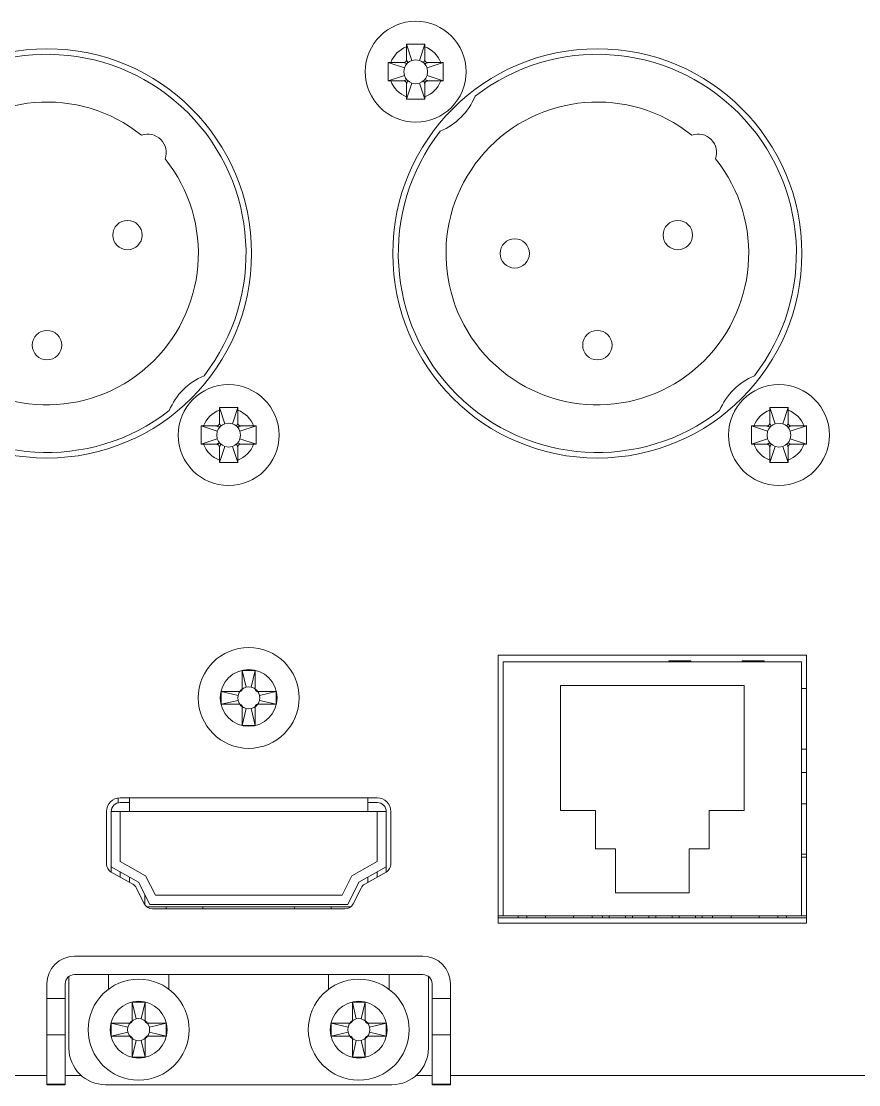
# Model space of a CAD drawing. Header units: millimetres. Extents: x 46 to 564, y 11 to 440.
# Drawn here: x 207.2 to 230.02, y 323.11 to 352.09 of the extents above; entities that cross this region are included whole.
import ezdxf

# ---------------------------------------------------------------- set-up
doc = ezdxf.new("R2010")
doc.units = ezdxf.units.MM

msp = doc.modelspace()

# ---------------------------------------------------------------- linework, layer by layer
at = {"color": 7, "linetype": 'Continuous', "lineweight": 15}
for p, q in [((217.6987, 351.3946), (217.6994, 351.4618)), ((217.6987, 351.0389), (217.6987, 351.3946)), ((217.8459, 351.0224), (217.6994, 351.4618)), ((218.0514, 351.0224), (218.1979, 351.4618)), ((218.1979, 351.4618), (218.1987, 351.3946)), ((218.1987, 351.0389), (218.1987, 351.3946)), ((217.2009, 350.9633), (217.2681, 350.964)), ((217.6403, 350.8168), (217.2009, 350.9633)), ((217.6238, 350.964), (217.2681, 350.964)), ((218.257, 350.8168), (218.6964, 350.9633)), ((218.2735, 350.964), (218.6292, 350.964)), ((218.6292, 350.964), (218.6964, 350.9633)), ((217.6403, 350.6113), (217.2009, 350.4648)), ((218.257, 350.6113), (218.6964, 350.4648)), ((217.2681, 350.464), (217.2009, 350.4648)), ((217.6238, 350.464), (217.2681, 350.464)), ((217.6987, 350.3892), (217.6987, 350.0335)), ((217.8459, 350.4057), (217.6994, 349.9663)), ((218.0514, 350.4057), (218.1979, 349.9663)), ((218.1987, 350.3892), (218.1987, 350.0335)), ((218.2735, 350.464), (218.6292, 350.464)), ((218.6964, 350.4648), (218.6292, 350.464)), ((217.6994, 349.9663), (217.6987, 350.0335)), ((218.1987, 350.0335), (218.1979, 349.9663)), ((212.5987, 341.4946), (212.5994, 341.5618)), ((212.5987, 341.1389), (212.5987, 341.4946)), ((212.7459, 341.1224), (212.5994, 341.5618)), ((212.9514, 341.1224), (213.0979, 341.5618)), ((213.0979, 341.5618), (213.0987, 341.4946)), ((213.0987, 341.1389), (213.0987, 341.4946)), ((227.5987, 341.4946), (227.5994, 341.5618)), ((227.5987, 341.1389), (227.5987, 341.4946)), ((227.7459, 341.1224), (227.5994, 341.5618)), ((227.9514, 341.1224), (228.0979, 341.5618)), ((228.0979, 341.5618), (228.0987, 341.4946)), ((228.0987, 341.1389), (228.0987, 341.4946)), ((212.1009, 341.0633), (212.1681, 341.064)), ((212.5403, 340.9168), (212.1009, 341.0633)), ((212.5238, 341.064), (212.1681, 341.064)), ((213.157, 340.9168), (213.5964, 341.0633)), ((213.1735, 341.064), (213.5292, 341.064)), ((213.5292, 341.064), (213.5964, 341.0633)), ((227.1009, 341.0633), (227.1681, 341.064)), ((227.5403, 340.9168), (227.1009, 341.0633)), ((227.5238, 341.064), (227.1681, 341.064)), ((228.157, 340.9168), (228.5964, 341.0633)), ((228.1735, 341.064), (228.5292, 341.064)), ((228.5292, 341.064), (228.5964, 341.0633)), ((212.5403, 340.7113), (212.1009, 340.5648)), ((212.1681, 340.564), (212.1009, 340.5648)), ((212.5238, 340.564), (212.1681, 340.564)), ((212.5987, 340.4892), (212.5987, 340.1335)), ((212.7459, 340.5057), (212.5994, 340.0663)), ((212.9514, 340.5057), (213.0979, 340.0663)), ((213.0987, 340.4892), (213.0987, 340.1335)), ((213.157, 340.7113), (213.5964, 340.5648)), ((213.1735, 340.564), (213.5292, 340.564)), ((213.5964, 340.5648), (213.5292, 340.564)), ((227.5403, 340.7113), (227.1009, 340.5648)), ((227.1681, 340.564), (227.1009, 340.5648)), ((227.5238, 340.564), (227.1681, 340.564)), ((227.5987, 340.4892), (227.5987, 340.1335)), ((227.7459, 340.5057), (227.5994, 340.0663)), ((227.9514, 340.5057), (228.0979, 340.0663)), ((228.0987, 340.4892), (228.0987, 340.1335)), ((228.157, 340.7113), (228.5964, 340.5648)), ((228.1735, 340.564), (228.5292, 340.564)), ((228.5964, 340.5648), (228.5292, 340.564)), ((212.5994, 340.0663), (212.5987, 340.1335)), ((213.0987, 340.1335), (213.0979, 340.0663)), ((227.5994, 340.0663), (227.5987, 340.1335)), ((228.0987, 340.1335), (228.0979, 340.0663)), ((220.1973, 334.814), (220.1973, 327.514)), ((228.5973, 334.814), (220.1973, 334.814)), ((224.8473, 334.664), (224.8473, 334.634)), ((224.8473, 334.664), (225.4473, 334.664)), ((225.4473, 334.634), (225.4473, 334.664)), ((226.8473, 334.664), (226.8473, 334.634)), ((226.8473, 334.664), (227.4473, 334.664)), ((227.4473, 334.634), (227.4473, 334.664)), ((228.5973, 327.514), (228.5973, 334.814)), ((213.3291, 333.9462), (213.2223, 334.404)), ((213.2223, 334.404), (213.2223, 333.904)), ((213.5723, 334.404), (213.2223, 334.404)), ((213.4654, 333.9462), (213.5723, 334.404)), ((213.5723, 333.904), (213.5723, 334.404)), ((220.3323, 334.634), (220.3323, 327.714)), ((220.3323, 334.634), (228.4623, 334.634)), ((228.4623, 334.634), (228.4623, 327.714)), ((213.1051, 333.7222), (212.6473, 333.829)), ((213.1474, 333.829), (212.6473, 333.829)), ((212.6473, 333.829), (212.6473, 333.479)), ((214.1473, 333.829), (213.6472, 333.829)), ((213.6894, 333.7222), (214.1473, 333.829)), ((214.1473, 333.479), (214.1473, 333.829)), ((221.8973, 333.989), (221.8973, 330.589)), ((226.8973, 333.989), (221.8973, 333.989)), ((226.8973, 330.589), (226.8973, 333.989)), ((228.5973, 333.914), (228.4623, 333.914)), ((213.1051, 333.5859), (212.6473, 333.479)), ((213.6894, 333.5859), (214.1473, 333.479)), ((212.6473, 333.479), (213.1474, 333.479)), ((213.2223, 333.4041), (213.2223, 332.904)), ((213.3291, 333.3619), (213.2223, 332.904)), ((213.4654, 333.3619), (213.5723, 332.904)), ((213.5723, 332.904), (213.5723, 333.4041)), ((213.6472, 333.479), (214.1473, 333.479)), ((213.2223, 332.904), (213.5723, 332.904)), ((209.8404, 330.7975), (209.8404, 330.9247)), ((216.8973, 330.929), (209.8973, 330.929)), ((210.1473, 330.929), (210.1473, 330.554)), ((216.6473, 330.929), (216.6473, 330.554)), ((209.8973, 330.804), (210.1473, 330.804)), ((216.6473, 330.804), (216.8973, 330.804)), ((228.5973, 330.764), (228.4623, 330.764)), ((209.5223, 330.554), (209.5223, 329.1269)), ((209.8973, 330.554), (209.6473, 330.554)), ((209.6473, 330.554), (209.6473, 329.054)), ((209.8973, 330.554), (209.8973, 329.1997)), ((210.1473, 330.554), (209.8973, 330.554)), ((216.6473, 330.554), (210.1473, 330.554)), ((216.8973, 330.554), (216.6473, 330.554)), ((216.8973, 329.1997), (216.8973, 330.554)), ((217.1473, 330.554), (216.8973, 330.554)), ((217.1473, 329.054), (217.1473, 330.554)), ((217.2723, 329.1269), (217.2723, 330.554)), ((221.8973, 330.589), (222.8473, 330.589)), ((222.8473, 330.589), (222.8473, 329.539)), ((225.9473, 330.589), (226.8973, 330.589)), ((225.9473, 329.539), (225.9473, 330.589)), ((222.8473, 329.539), (223.3973, 329.539)), ((223.3973, 329.539), (223.3973, 328.339)), ((225.3973, 329.539), (225.9473, 329.539)), ((225.3973, 328.339), (225.3973, 329.539)), ((209.8973, 329.1997), (210.5868, 328.809)), ((216.2077, 328.809), (216.8973, 329.1997)), ((228.5973, 329.3997), (228.4623, 329.3997)), ((228.5973, 329.314), (228.4623, 329.314)), ((209.6473, 329.054), (210.3973, 328.629)), ((209.6473, 329.054), (209.6473, 328.9104)), ((209.649, 328.9094), (210.2362, 328.5766)), ((209.8973, 328.9124), (209.8973, 328.7687)), ((216.3973, 328.629), (217.1473, 329.054)), ((216.5583, 328.5766), (217.1455, 328.9094)), ((216.8973, 328.9124), (216.8973, 328.7687)), ((217.1473, 329.054), (217.1473, 328.9104)), ((210.1473, 328.627), (210.1473, 328.7707)), ((210.3973, 328.629), (210.6973, 328.029)), ((210.5868, 328.809), (210.8518, 328.279)), ((215.9428, 328.279), (216.2077, 328.809)), ((216.0973, 328.029), (216.3973, 328.629)), ((216.6473, 328.627), (216.6473, 328.7707)), ((210.3366, 328.4709), (210.5509, 328.0422)), ((210.562, 328.0223), (210.562, 328.2995)), ((216.2436, 328.0422), (216.458, 328.4709)), ((223.3973, 328.339), (225.3973, 328.339)), ((210.6973, 328.029), (216.0973, 328.029)), ((210.8518, 328.279), (215.9428, 328.279)), ((211.1473, 327.964), (210.612, 327.964)), ((210.7745, 327.904), (216.02, 327.904)), ((211.1473, 327.964), (211.1473, 327.904)), ((211.1473, 327.964), (212.1473, 327.964)), ((214.6473, 327.964), (212.1473, 327.964)), ((212.1473, 327.964), (212.1473, 327.904)), ((214.6473, 327.964), (214.6473, 327.904)), ((214.6473, 327.964), (215.6473, 327.964)), ((216.1825, 327.964), (215.6473, 327.964)), ((215.6473, 327.964), (215.6473, 327.904)), ((220.3323, 327.714), (220.1973, 327.714)), ((220.3323, 327.714), (228.4623, 327.714)), ((220.7398, 327.714), (220.7398, 327.664)), ((220.9798, 327.714), (220.9798, 327.664)), ((221.4898, 327.664), (221.4898, 327.714)), ((222.2498, 327.714), (222.2498, 327.664)), ((222.7598, 327.664), (222.7598, 327.714)), ((223.0348, 327.664), (223.0348, 327.714)), ((223.2198, 327.714), (223.2198, 327.664)), ((223.6698, 327.664), (223.6698, 327.714)), ((223.8548, 327.714), (223.8548, 327.664)), ((224.3048, 327.664), (224.3048, 327.714)), ((224.4898, 327.714), (224.4898, 327.664)), ((224.9398, 327.664), (224.9398, 327.714)), ((225.1248, 327.714), (225.1248, 327.664)), ((225.5748, 327.664), (225.5748, 327.714)), ((225.7598, 327.714), (225.7598, 327.664)), ((226.0348, 327.714), (226.0348, 327.664)), ((226.5448, 327.664), (226.5448, 327.714)), ((227.3048, 327.714), (227.3048, 327.664)), ((227.8148, 327.664), (227.8148, 327.714)), ((228.0548, 327.664), (228.0548, 327.714)), ((228.5973, 327.714), (228.4623, 327.714)), ((220.1973, 327.664), (228.5973, 327.664)), ((220.1973, 327.514), (228.5973, 327.514)), ((208.6462, 326.614), (218.1462, 326.614)), ((208.4962, 324.114), (208.4962, 326.064)), ((208.6462, 326.114), (218.1462, 326.114)), ((209.5712, 326.114), (209.5712, 325.714)), ((211.2213, 325.714), (211.2213, 326.114)), ((215.5712, 326.114), (215.5712, 325.714)), ((217.2212, 325.714), (217.2212, 326.114)), ((218.2962, 324.114), (218.2962, 326.064)), ((207.8962, 325.4612), (207.8962, 325.864)), ((208.3962, 325.4612), (208.3962, 325.864)), ((218.3962, 325.864), (218.3962, 325.4612)), ((218.8962, 325.864), (218.8962, 325.4612)), ((207.8962, 325.4612), (208.3962, 325.4612)), ((207.8962, 324.4748), (207.8962, 325.4612)), ((208.3962, 325.4612), (208.3962, 324.4748)), ((218.3962, 325.4612), (218.8962, 325.4612)), ((218.3962, 324.4748), (218.3962, 325.4612)), ((218.8962, 325.4612), (218.8962, 324.4748)), ((210.3281, 324.9062), (210.2212, 325.364)), ((210.5713, 325.364), (210.2212, 325.364)), ((210.2212, 325.364), (210.2212, 324.864)), ((210.4644, 324.9062), (210.5713, 325.364)), ((210.5713, 324.864), (210.5713, 325.364)), ((216.3281, 324.9062), (216.2212, 325.364)), ((216.2212, 325.364), (216.2212, 324.864)), ((216.5712, 325.364), (216.2212, 325.364)), ((216.4644, 324.9062), (216.5712, 325.364)), ((216.5712, 324.864), (216.5712, 325.364)), ((210.1041, 324.6822), (209.6462, 324.789)), ((210.1463, 324.789), (209.6462, 324.789)), ((209.6462, 324.789), (209.6462, 324.439)), ((210.1041, 324.5459), (209.6462, 324.439)), ((211.1462, 324.789), (210.6462, 324.789)), ((210.6884, 324.6822), (211.1462, 324.789)), ((210.6884, 324.5459), (211.1462, 324.439)), ((211.1462, 324.439), (211.1462, 324.789)), ((216.1041, 324.6822), (215.6463, 324.789)), ((216.1463, 324.789), (215.6463, 324.789)), ((215.6463, 324.789), (215.6463, 324.439)), ((216.1041, 324.5459), (215.6463, 324.439)), ((217.1462, 324.789), (216.6462, 324.789)), ((216.6884, 324.6822), (217.1462, 324.789)), ((216.6884, 324.5459), (217.1462, 324.439)), ((217.1462, 324.439), (217.1462, 324.789)), ((208.3962, 324.4748), (207.8962, 324.4748)), ((207.8962, 323.1277), (207.8962, 324.4748)), ((208.3962, 324.4748), (208.3962, 323.1277)), ((209.6462, 324.439), (210.1463, 324.439)), ((210.2212, 324.3641), (210.2212, 323.864)), ((210.3281, 324.3219), (210.2212, 323.864)), ((210.4644, 324.3219), (210.5713, 323.864)), ((210.5713, 323.864), (210.5713, 324.3641)), ((210.6462, 324.439), (211.1462, 324.439)), ((215.6463, 324.439), (216.1463, 324.439)), ((216.2212, 324.3641), (216.2212, 323.864)), ((216.3281, 324.3219), (216.2212, 323.864)), ((216.4644, 324.3219), (216.5712, 323.864)), ((216.5712, 323.864), (216.5712, 324.3641)), ((216.6462, 324.439), (217.1462, 324.439)), ((218.8962, 324.4748), (218.3962, 324.4748)), ((218.3962, 323.1277), (218.3962, 324.4748)), ((218.8962, 323.1277), (218.8962, 324.4748)), ((210.2212, 323.864), (210.5713, 323.864)), ((216.2212, 323.864), (216.5712, 323.864)), ((207.8962, 323.1277), (208.3962, 323.1277)), ((207.8962, 323.114), (207.8962, 323.1277)), ((208.3962, 323.114), (207.8962, 323.114)), ((208.3962, 323.1277), (208.3962, 323.114)), ((217.2962, 323.114), (209.4962, 323.114)), ((218.3962, 323.1277), (218.8962, 323.1277)), ((218.3962, 323.114), (218.3962, 323.1277)), ((218.8962, 323.114), (218.3962, 323.114)), ((218.8962, 323.1277), (218.8962, 323.114))]:
    msp.add_line(p, q, dxfattribs=at)
at = {"color": 8, "linetype": 'Continuous', "lineweight": 15}
for p, q in [((228.4623, 332.2577), (228.5973, 332.2577)), ((228.5973, 331.6174), (228.4623, 331.6174)), ((206.8962, 323.364), (207.8962, 323.364)), ((208.3962, 323.364), (208.8348, 323.364)), ((217.9577, 323.364), (218.3962, 323.364)), ((218.8962, 323.364), (245.4662, 323.364))]:
    msp.add_line(p, q, dxfattribs=at)
at = {"color": 7, "linetype": 'Continuous', "lineweight": 15, "flags": 128}
for points in [[(217.7189, 350.9439), (217.6722, 350.8849), (217.6403, 350.8168)], [(217.8459, 351.0224), (217.7778, 350.9906), (217.7189, 350.9439)], [(218.0514, 351.0224), (217.9487, 351.0394), (217.8459, 351.0224)], [(218.1785, 350.9439), (218.1196, 350.9906), (218.0514, 351.0224)], [(218.257, 350.8168), (218.2252, 350.8849), (218.1785, 350.9439)], [(217.6403, 350.8168), (217.6233, 350.714), (217.6403, 350.6113)], [(217.6403, 350.6113), (217.6722, 350.5432), (217.7189, 350.4842)], [(218.1785, 350.4842), (218.2252, 350.5432), (218.257, 350.6113)], [(218.257, 350.6113), (218.274, 350.714), (218.257, 350.8168)], [(217.7189, 350.4842), (217.7778, 350.4375), (217.8459, 350.4057)], [(217.8459, 350.4057), (217.9487, 350.3887), (218.0514, 350.4057)], [(218.0514, 350.4057), (218.1196, 350.4375), (218.1785, 350.4842)], [(212.6189, 341.0439), (212.5722, 340.9849), (212.5403, 340.9168)], [(212.7459, 341.1224), (212.6778, 341.0906), (212.6189, 341.0439)], [(212.9514, 341.1224), (212.8487, 341.1394), (212.7459, 341.1224)], [(213.0785, 341.0439), (213.0196, 341.0906), (212.9514, 341.1224)], [(213.157, 340.9168), (213.1252, 340.9849), (213.0785, 341.0439)], [(227.6189, 341.0439), (227.5722, 340.9849), (227.5403, 340.9168)], [(227.7459, 341.1224), (227.6778, 341.0906), (227.6189, 341.0439)], [(227.9514, 341.1224), (227.8487, 341.1394), (227.7459, 341.1224)], [(228.0785, 341.0439), (228.0196, 341.0906), (227.9514, 341.1224)], [(228.157, 340.9168), (228.1252, 340.9849), (228.0785, 341.0439)], [(212.5403, 340.9168), (212.5233, 340.814), (212.5403, 340.7113)], [(213.157, 340.7113), (213.174, 340.814), (213.157, 340.9168)], [(227.5403, 340.9168), (227.5233, 340.814), (227.5403, 340.7113)], [(228.157, 340.7113), (228.174, 340.814), (228.157, 340.9168)], [(212.5403, 340.7113), (212.5722, 340.6432), (212.6189, 340.5842)], [(212.6189, 340.5842), (212.6778, 340.5375), (212.7459, 340.5057)], [(212.7459, 340.5057), (212.8487, 340.4887), (212.9514, 340.5057)], [(212.9514, 340.5057), (213.0196, 340.5375), (213.0785, 340.5842)], [(213.0785, 340.5842), (213.1252, 340.6432), (213.157, 340.7113)], [(227.5403, 340.7113), (227.5722, 340.6432), (227.6189, 340.5842)], [(227.6189, 340.5842), (227.6778, 340.5375), (227.7459, 340.5057)], [(227.7459, 340.5057), (227.8487, 340.4887), (227.9514, 340.5057)], [(227.9514, 340.5057), (228.0196, 340.5375), (228.0785, 340.5842)], [(228.0785, 340.5842), (228.1252, 340.6432), (228.157, 340.7113)], [(213.1851, 333.8662), (213.1349, 333.7999), (213.1051, 333.7222)], [(213.3291, 333.9462), (213.2514, 333.9164), (213.1851, 333.8662)], [(213.4654, 333.9462), (213.3973, 333.9541), (213.3291, 333.9462)], [(213.6094, 333.8662), (213.5431, 333.9164), (213.4654, 333.9462)], [(213.6894, 333.7222), (213.6596, 333.7999), (213.6094, 333.8662)], [(213.1051, 333.7222), (213.0972, 333.654), (213.1051, 333.5859)], [(213.1051, 333.5859), (213.1349, 333.5082), (213.1851, 333.4419)], [(213.6094, 333.4419), (213.6596, 333.5082), (213.6894, 333.5859)], [(213.6894, 333.5859), (213.6973, 333.654), (213.6894, 333.7222)], [(213.1851, 333.4419), (213.2514, 333.3917), (213.3291, 333.3619)], [(213.3291, 333.3619), (213.3973, 333.354), (213.4654, 333.3619)], [(213.4654, 333.3619), (213.5431, 333.3917), (213.6094, 333.4419)], [(210.1841, 324.8262), (210.1339, 324.7599), (210.1041, 324.6822)], [(210.3281, 324.9062), (210.2504, 324.8764), (210.1841, 324.8262)], [(210.4644, 324.9062), (210.3962, 324.9141), (210.3281, 324.9062)], [(210.6084, 324.8262), (210.5421, 324.8764), (210.4644, 324.9062)], [(210.6884, 324.6822), (210.6586, 324.7599), (210.6084, 324.8262)], [(216.1841, 324.8262), (216.1339, 324.7599), (216.1041, 324.6822)], [(216.3281, 324.9062), (216.2504, 324.8764), (216.1841, 324.8262)], [(216.4644, 324.9062), (216.3962, 324.9141), (216.3281, 324.9062)], [(216.6084, 324.8262), (216.5421, 324.8764), (216.4644, 324.9062)], [(216.6884, 324.6822), (216.6586, 324.7599), (216.6084, 324.8262)], [(210.1041, 324.6822), (210.0962, 324.614), (210.1041, 324.5459)], [(210.1041, 324.5459), (210.1339, 324.4682), (210.1841, 324.4019)], [(210.6084, 324.4019), (210.6586, 324.4682), (210.6884, 324.5459)], [(210.6884, 324.5459), (210.6963, 324.614), (210.6884, 324.6822)], [(216.1041, 324.6822), (216.0962, 324.614), (216.1041, 324.5459)], [(216.1041, 324.5459), (216.1339, 324.4682), (216.1841, 324.4019)], [(216.6084, 324.4019), (216.6586, 324.4682), (216.6884, 324.5459)], [(216.6884, 324.5459), (216.6963, 324.614), (216.6884, 324.6822)], [(210.1841, 324.4019), (210.2504, 324.3517), (210.3281, 324.3219)], [(210.3281, 324.3219), (210.3962, 324.314), (210.4644, 324.3219)], [(210.4644, 324.3219), (210.5421, 324.3517), (210.6084, 324.4019)], [(216.1841, 324.4019), (216.2504, 324.3517), (216.3281, 324.3219)], [(216.3281, 324.3219), (216.3962, 324.314), (216.4644, 324.3219)], [(216.4644, 324.3219), (216.5421, 324.3517), (216.6084, 324.4019)]]:
    msp.add_lwpolyline(points, dxfattribs=at)
at = {"color": 7, "linetype": 'Continuous', "lineweight": 15}
for centre, radius in [((217.9487, 350.714), 1.375), ((207.8987, 345.764), 5.575), ((222.8987, 345.764), 5.575), ((210.0924, 346.264), 0.4), ((225.0924, 346.264), 0.4), ((220.6487, 345.764), 0.4), ((207.8987, 343.264), 0.4), ((222.8987, 343.264), 0.4), ((212.8487, 340.814), 1.375), ((227.8487, 340.814), 1.375), ((213.3973, 333.654), 1.375), ((213.3973, 333.654), 0.775), ((210.3962, 324.614), 1.375), ((216.3962, 324.614), 1.375), ((210.3962, 324.614), 0.775), ((216.3962, 324.614), 0.775)]:
    msp.add_circle(centre, radius, dxfattribs=at)
for centre, radius, start, end in [((207.8987, 345.764), 5.425, 322.08981, 127.91019), ((217.9487, 350.714), 0.725, 110.17127, 159.82873), ((217.9487, 350.714), 0.725, 20.17127, 69.82873), ((222.8987, 345.764), 5.425, 322.08981, 127.91019), ((217.9487, 350.714), 0.725, 200.17127, 249.82873), ((217.9487, 350.714), 0.725, 290.17127, 339.82873), ((217.9487, 350.714), 1.75, 292.5041, 337.4959), ((207.8987, 345.764), 4.125, 51.30947, 38.69053), ((222.8987, 345.764), 4.125, 51.30947, 38.69053), ((207.8987, 345.764), 5.425, 142.08981, 307.91019), ((210.6487, 348.514), 0.5, 339.95166, 110.04834), ((222.8987, 345.764), 5.425, 142.08981, 307.91019), ((225.6487, 348.514), 0.5, 339.95166, 110.04834), ((212.8487, 340.814), 1.75, 112.5041, 157.4959), ((227.8487, 340.814), 1.75, 112.5041, 157.4959), ((212.8487, 340.814), 0.725, 110.17127, 159.82873), ((212.8487, 340.814), 0.725, 20.17127, 69.82873), ((227.8487, 340.814), 0.725, 110.17127, 159.82873), ((227.8487, 340.814), 0.725, 20.17127, 69.82873), ((212.8487, 340.814), 0.725, 200.17127, 249.82873), ((212.8487, 340.814), 0.725, 290.17127, 339.82873), ((227.8487, 340.814), 0.725, 200.17127, 249.82873), ((227.8487, 340.814), 0.725, 290.17127, 339.82873), ((209.8973, 330.554), 0.375, 90, 180), ((216.8973, 330.554), 0.375, 0, 90), ((209.8973, 330.554), 0.25, 90, 180), ((216.8973, 330.554), 0.25, 0, 90), ((209.7723, 329.1269), 0.25, 180, 240.46122), ((217.0223, 329.1269), 0.25, 299.53878, 0), ((210.113, 328.3591), 0.25, 26.56505, 60.46122), ((216.6816, 328.3591), 0.25, 119.53878, 153.43495), ((210.7745, 328.154), 0.25, 206.56505, 270), ((216.02, 328.154), 0.25, 270, 333.43495), ((208.6462, 325.864), 0.75, 90, 180), ((218.1462, 325.864), 0.75, 0, 90), ((208.6462, 325.864), 0.25, 90, 180), ((218.1462, 325.864), 0.25, 0, 90), ((209.4962, 324.114), 1, 180, 270), ((217.2962, 324.114), 1, 270, 0)]:
    msp.add_arc(centre, radius, start, end, dxfattribs=at)
for points, knots in [([(217.6994, 351.4618), (217.7653, 351.4626), (217.8812, 351.4639), (218.0474, 351.4639), (218.1478, 351.4625), (218.1979, 351.4618)], [0, 0, 0, 0, 0.3962579, 0.6980896, 1, 1, 1, 1]), ([(217.2009, 350.4648), (217.2001, 350.5306), (217.1988, 350.6466), (217.1989, 350.8128), (217.2002, 350.9131), (217.2009, 350.9633)], [0, 0, 0, 0, 0.3962602, 0.6980945, 1, 1, 1, 1]), ([(217.6238, 350.964), (217.6322, 350.9649), (217.6491, 350.9665), (217.6715, 350.9794), (217.6884, 350.9984), (217.6974, 351.0195), (217.6983, 351.0334), (217.6987, 351.0389)], [0, 0, 0, 0, 0.2148885, 0.4297817, 0.6442624, 0.8585348, 1, 1, 1, 1]), ([(217.7189, 350.9439), (217.7187, 350.9438), (217.6985, 350.9305), (217.6525, 350.9444), (217.638, 350.9572), (217.6238, 350.9633), (217.6238, 350.964), (217.6238, 350.964)], [0, 0, 0, 0, 0.0032502, 0.5053793, 0.93832, 0.9999509, 1, 1, 1, 1]), ([(217.6987, 351.0389), (217.6987, 351.0389), (217.6987, 351.0374), (217.7082, 351.0301), (217.7152, 351.0117), (217.7256, 350.9833), (217.7259, 350.9636), (217.7233, 350.9522), (217.7207, 350.9466), (217.7189, 350.944), (217.7189, 350.9439)], [0, 0, 0, 0, 0.0000493, 0.0616311, 0.4942295, 0.7445189, 0.8703263, 0.9334756, 0.996754, 1, 1, 1, 1]), ([(218.1785, 350.9439), (218.1784, 350.944), (218.165, 350.9641), (218.1777, 351.0075), (218.1944, 351.03), (218.1971, 351.0374), (218.1987, 351.0389), (218.1987, 351.0389)], [0, 0, 0, 0, 0.00324935, 0.50537849, 0.93831967, 0.99995028, 1, 1, 1, 1]), ([(218.2735, 350.964), (218.2735, 350.964), (218.272, 350.9633), (218.2647, 350.9572), (218.2463, 350.9469), (218.2179, 350.9372), (218.1983, 350.9368), (218.1869, 350.9394), (218.1812, 350.942), (218.1786, 350.9438), (218.1785, 350.9439)], [0, 0, 0, 0, 0.0000494, 0.061631, 0.4942294, 0.7445184, 0.8703258, 0.9334755, 0.9967536, 1, 1, 1, 1]), ([(218.1987, 351.0389), (218.1995, 351.0305), (218.2011, 351.0136), (218.2141, 350.9912), (218.2331, 350.9743), (218.2541, 350.9653), (218.268, 350.9644), (218.2735, 350.964)], [0, 0, 0, 0, 0.2148817, 0.429777, 0.6442431, 0.8585235, 1, 1, 1, 1]), ([(218.6964, 350.9633), (218.6972, 350.8975), (218.6986, 350.7815), (218.6985, 350.6153), (218.6971, 350.515), (218.6964, 350.4648)], [0, 0, 0, 0, 0.3962602, 0.6980908, 1, 1, 1, 1]), ([(217.6238, 350.464), (217.6238, 350.464), (217.6238, 350.4648), (217.638, 350.4709), (217.6497, 350.4812), (217.6796, 350.4909), (217.6991, 350.4913), (217.7105, 350.4887), (217.7161, 350.4861), (217.7187, 350.4843), (217.7189, 350.4842)], [0, 0, 0, 0, 0.000049, 0.0616313, 0.4942285, 0.7445174, 0.870326, 0.9334744, 0.9967524, 1, 1, 1, 1]), ([(217.6987, 350.3892), (217.6978, 350.3976), (217.6962, 350.4145), (217.6833, 350.4369), (217.6643, 350.4538), (217.6432, 350.4628), (217.6293, 350.4637), (217.6238, 350.464)], [0, 0, 0, 0, 0.2148917, 0.4297917, 0.644273, 0.858552, 1, 1, 1, 1]), ([(217.7189, 350.4842), (217.7189, 350.4841), (217.7321, 350.464), (217.717, 350.4206), (217.7082, 350.3981), (217.6987, 350.3907), (217.6987, 350.3892), (217.6987, 350.3892)], [0, 0, 0, 0, 0.00324857, 0.50537833, 0.93831969, 0.99995065, 1, 1, 1, 1]), ([(218.1987, 350.3892), (218.1987, 350.3892), (218.1971, 350.3907), (218.1945, 350.398), (218.1809, 350.4164), (218.1719, 350.4448), (218.1714, 350.4645), (218.174, 350.4759), (218.1766, 350.4815), (218.1784, 350.4841), (218.1785, 350.4842)], [0, 0, 0, 0, 0.0000497, 0.0616317, 0.4942293, 0.7445183, 0.8703256, 0.9334755, 0.9967532, 1, 1, 1, 1]), ([(218.1785, 350.4842), (218.1786, 350.4843), (218.1987, 350.4976), (218.2421, 350.4837), (218.2647, 350.4709), (218.272, 350.4648), (218.2735, 350.464), (218.2735, 350.464)], [0, 0, 0, 0, 0.003249, 0.5053784, 0.9383199, 0.9999506, 1, 1, 1, 1]), ([(218.2735, 350.464), (218.2651, 350.4632), (218.2482, 350.4616), (218.2258, 350.4487), (218.2089, 350.4297), (218.1999, 350.4086), (218.199, 350.3947), (218.1987, 350.3892)], [0, 0, 0, 0, 0.2148852, 0.4298029, 0.6442593, 0.8585405, 1, 1, 1, 1]), ([(218.1979, 349.9663), (218.1321, 349.9655), (218.0161, 349.9642), (217.8499, 349.9642), (217.7496, 349.9656), (217.6994, 349.9663)], [0, 0, 0, 0, 0.3962654, 0.6980971, 1, 1, 1, 1]), ([(212.5994, 341.5618), (212.6653, 341.5626), (212.7812, 341.5639), (212.9474, 341.5639), (213.0478, 341.5625), (213.0979, 341.5618)], [0, 0, 0, 0, 0.3962579, 0.6980896, 1, 1, 1, 1]), ([(227.5994, 341.5618), (227.6653, 341.5626), (227.7812, 341.5639), (227.9474, 341.5639), (228.0478, 341.5625), (228.0979, 341.5618)], [0, 0, 0, 0, 0.3962579, 0.6980896, 1, 1, 1, 1]), ([(212.1009, 340.5648), (212.1001, 340.6306), (212.0988, 340.7466), (212.0989, 340.9128), (212.1002, 341.0131), (212.1009, 341.0633)], [0, 0, 0, 0, 0.3962602, 0.6980945, 1, 1, 1, 1]), ([(212.5238, 341.064), (212.5322, 341.0649), (212.5491, 341.0665), (212.5715, 341.0794), (212.5884, 341.0984), (212.5974, 341.1195), (212.5983, 341.1334), (212.5987, 341.1389)], [0, 0, 0, 0, 0.2148885, 0.4297817, 0.6442624, 0.8585348, 1, 1, 1, 1]), ([(212.6189, 341.0439), (212.6187, 341.0438), (212.5985, 341.0305), (212.5525, 341.0444), (212.538, 341.0572), (212.5238, 341.0633), (212.5238, 341.064), (212.5238, 341.064)], [0, 0, 0, 0, 0.0032502, 0.5053793, 0.93832, 0.9999509, 1, 1, 1, 1]), ([(212.5987, 341.1389), (212.5987, 341.1389), (212.5987, 341.1374), (212.6082, 341.1301), (212.6152, 341.1117), (212.6256, 341.0833), (212.6259, 341.0636), (212.6233, 341.0522), (212.6207, 341.0466), (212.6189, 341.044), (212.6189, 341.0439)], [0, 0, 0, 0, 0.0000493, 0.0616311, 0.4942297, 0.7445187, 0.870326, 0.933475, 0.996754, 1, 1, 1, 1]), ([(213.0785, 341.0439), (213.0784, 341.044), (213.065, 341.0641), (213.0777, 341.1075), (213.0944, 341.13), (213.0971, 341.1374), (213.0987, 341.1389), (213.0987, 341.1389)], [0, 0, 0, 0, 0.00324935, 0.50537849, 0.93831967, 0.99995028, 1, 1, 1, 1]), ([(213.1735, 341.064), (213.1735, 341.064), (213.172, 341.0633), (213.1647, 341.0572), (213.1463, 341.0469), (213.1179, 341.0372), (213.0983, 341.0368), (213.0869, 341.0394), (213.0812, 341.042), (213.0786, 341.0438), (213.0785, 341.0439)], [0, 0, 0, 0, 0.0000494, 0.061631, 0.4942294, 0.7445184, 0.8703258, 0.9334755, 0.9967536, 1, 1, 1, 1]), ([(213.0987, 341.1389), (213.0995, 341.1305), (213.1011, 341.1136), (213.1141, 341.0912), (213.1331, 341.0743), (213.1541, 341.0653), (213.168, 341.0644), (213.1735, 341.064)], [0, 0, 0, 0, 0.2148852, 0.4297994, 0.6442689, 0.8585528, 1, 1, 1, 1]), ([(213.5964, 341.0633), (213.5972, 340.9975), (213.5986, 340.8815), (213.5985, 340.7153), (213.5971, 340.615), (213.5964, 340.5648)], [0, 0, 0, 0, 0.3962602, 0.6980908, 1, 1, 1, 1]), ([(227.1009, 340.5648), (227.1001, 340.6306), (227.0988, 340.7466), (227.0989, 340.9128), (227.1002, 341.0131), (227.1009, 341.0633)], [0, 0, 0, 0, 0.3962602, 0.6980945, 1, 1, 1, 1]), ([(227.5238, 341.064), (227.5322, 341.0649), (227.5491, 341.0665), (227.5715, 341.0794), (227.5884, 341.0984), (227.5974, 341.1195), (227.5983, 341.1334), (227.5987, 341.1389)], [0, 0, 0, 0, 0.2148885, 0.4297817, 0.6442624, 0.8585348, 1, 1, 1, 1]), ([(227.6189, 341.0439), (227.6187, 341.0438), (227.5985, 341.0305), (227.5525, 341.0444), (227.538, 341.0572), (227.5238, 341.0633), (227.5238, 341.064), (227.5238, 341.064)], [0, 0, 0, 0, 0.0032502, 0.5053793, 0.93832, 0.9999509, 1, 1, 1, 1]), ([(227.5987, 341.1389), (227.5987, 341.1389), (227.5987, 341.1374), (227.6082, 341.1301), (227.6152, 341.1117), (227.6256, 341.0833), (227.6259, 341.0636), (227.6233, 341.0522), (227.6207, 341.0466), (227.6189, 341.044), (227.6189, 341.0439)], [0, 0, 0, 0, 0.0000493, 0.0616311, 0.4942295, 0.7445189, 0.8703263, 0.9334756, 0.996754, 1, 1, 1, 1]), ([(228.0785, 341.0439), (228.0784, 341.044), (228.065, 341.0641), (228.0777, 341.1075), (228.0944, 341.13), (228.0971, 341.1374), (228.0987, 341.1389), (228.0987, 341.1389)], [0, 0, 0, 0, 0.00324935, 0.50537849, 0.93831967, 0.99995028, 1, 1, 1, 1]), ([(228.1735, 341.064), (228.1735, 341.064), (228.172, 341.0633), (228.1647, 341.0572), (228.1463, 341.0469), (228.1179, 341.0372), (228.0983, 341.0368), (228.0869, 341.0394), (228.0812, 341.042), (228.0786, 341.0438), (228.0785, 341.0439)], [0, 0, 0, 0, 0.0000494, 0.061631, 0.4942294, 0.7445184, 0.8703258, 0.9334755, 0.9967536, 1, 1, 1, 1]), ([(228.0987, 341.1389), (228.0995, 341.1305), (228.1011, 341.1136), (228.1141, 341.0912), (228.1331, 341.0743), (228.1541, 341.0653), (228.168, 341.0644), (228.1735, 341.064)], [0, 0, 0, 0, 0.2148822, 0.4297779, 0.6442445, 0.8585548, 1, 1, 1, 1]), ([(228.5964, 341.0633), (228.5972, 340.9975), (228.5986, 340.8815), (228.5985, 340.7153), (228.5971, 340.615), (228.5964, 340.5648)], [0, 0, 0, 0, 0.3962602, 0.6980908, 1, 1, 1, 1]), ([(212.5238, 340.564), (212.5238, 340.564), (212.5238, 340.5648), (212.538, 340.5709), (212.5497, 340.5812), (212.5796, 340.5909), (212.5991, 340.5913), (212.6105, 340.5887), (212.6161, 340.5861), (212.6187, 340.5843), (212.6189, 340.5842)], [0, 0, 0, 0, 0.000049, 0.0616313, 0.4942286, 0.7445187, 0.870326, 0.9334744, 0.9967524, 1, 1, 1, 1]), ([(212.5987, 340.4892), (212.5978, 340.4976), (212.5962, 340.5145), (212.5833, 340.5369), (212.5643, 340.5538), (212.5432, 340.5628), (212.5293, 340.5637), (212.5238, 340.564)], [0, 0, 0, 0, 0.2148842, 0.4297974, 0.6442766, 0.8585535, 1, 1, 1, 1]), ([(212.6189, 340.5842), (212.6189, 340.5841), (212.6321, 340.564), (212.617, 340.5206), (212.6082, 340.4981), (212.5987, 340.4907), (212.5987, 340.4892), (212.5987, 340.4892)], [0, 0, 0, 0, 0.0032486, 0.5053781, 0.9383197, 0.9999507, 1, 1, 1, 1]), ([(213.0987, 340.4892), (213.0987, 340.4892), (213.0971, 340.4907), (213.0945, 340.498), (213.0808, 340.5164), (213.0719, 340.5448), (213.0714, 340.5645), (213.074, 340.5759), (213.0766, 340.5815), (213.0784, 340.5841), (213.0785, 340.5842)], [0, 0, 0, 0, 0.0000497, 0.0616317, 0.4942294, 0.7445183, 0.8703255, 0.9334755, 0.9967532, 1, 1, 1, 1]), ([(213.0785, 340.5842), (213.0786, 340.5843), (213.0987, 340.5976), (213.1421, 340.5837), (213.1647, 340.5709), (213.172, 340.5648), (213.1735, 340.564), (213.1735, 340.564)], [0, 0, 0, 0, 0.003249, 0.5053784, 0.9383199, 0.9999506, 1, 1, 1, 1]), ([(213.1735, 340.564), (213.1651, 340.5632), (213.1482, 340.5616), (213.1258, 340.5487), (213.1089, 340.5297), (213.0999, 340.5086), (213.099, 340.4947), (213.0987, 340.4892)], [0, 0, 0, 0, 0.2148852, 0.4298029, 0.6442593, 0.8585405, 1, 1, 1, 1]), ([(227.5238, 340.564), (227.5238, 340.564), (227.5238, 340.5648), (227.538, 340.5709), (227.5497, 340.5812), (227.5796, 340.5909), (227.5991, 340.5913), (227.6105, 340.5887), (227.6161, 340.5861), (227.6187, 340.5843), (227.6189, 340.5842)], [0, 0, 0, 0, 0.000049, 0.0616313, 0.4942285, 0.7445174, 0.870326, 0.9334744, 0.9967524, 1, 1, 1, 1]), ([(227.5987, 340.4892), (227.5978, 340.4976), (227.5962, 340.5145), (227.5833, 340.5369), (227.5643, 340.5538), (227.5432, 340.5628), (227.5293, 340.5637), (227.5238, 340.564)], [0, 0, 0, 0, 0.2148917, 0.4297917, 0.644273, 0.858552, 1, 1, 1, 1]), ([(227.6189, 340.5842), (227.6189, 340.5841), (227.6321, 340.564), (227.617, 340.5206), (227.6082, 340.4981), (227.5987, 340.4907), (227.5987, 340.4892), (227.5987, 340.4892)], [0, 0, 0, 0, 0.00324857, 0.50537833, 0.93831969, 0.99995065, 1, 1, 1, 1]), ([(228.0987, 340.4892), (228.0987, 340.4892), (228.0971, 340.4907), (228.0945, 340.498), (228.0809, 340.5164), (228.0719, 340.5448), (228.0714, 340.5645), (228.074, 340.5759), (228.0766, 340.5815), (228.0784, 340.5841), (228.0785, 340.5842)], [0, 0, 0, 0, 0.0000497, 0.0616317, 0.4942293, 0.7445183, 0.8703256, 0.9334755, 0.9967532, 1, 1, 1, 1]), ([(228.0785, 340.5842), (228.0786, 340.5843), (228.0987, 340.5976), (228.1421, 340.5837), (228.1647, 340.5709), (228.172, 340.5648), (228.1735, 340.564), (228.1735, 340.564)], [0, 0, 0, 0, 0.003249, 0.5053784, 0.9383199, 0.9999506, 1, 1, 1, 1]), ([(228.1735, 340.564), (228.1651, 340.5632), (228.1482, 340.5616), (228.1258, 340.5487), (228.1089, 340.5297), (228.0999, 340.5086), (228.099, 340.4947), (228.0987, 340.4892)], [0, 0, 0, 0, 0.2148852, 0.4298029, 0.6442593, 0.8585405, 1, 1, 1, 1]), ([(213.0979, 340.0663), (213.0321, 340.0655), (212.9161, 340.0642), (212.7499, 340.0642), (212.6496, 340.0656), (212.5994, 340.0663)], [0, 0, 0, 0, 0.3962654, 0.6980971, 1, 1, 1, 1]), ([(228.0979, 340.0663), (228.0321, 340.0655), (227.9161, 340.0642), (227.7499, 340.0642), (227.6496, 340.0656), (227.5994, 340.0663)], [0, 0, 0, 0, 0.3962654, 0.6980971, 1, 1, 1, 1]), ([(213.1474, 333.829), (213.1558, 333.8299), (213.1726, 333.8315), (213.1951, 333.8444), (213.212, 333.8635), (213.221, 333.8845), (213.2219, 333.8984), (213.2223, 333.904)], [0, 0, 0, 0, 0.2148336, 0.4296776, 0.644206, 0.8586175, 1, 1, 1, 1]), ([(213.5723, 333.904), (213.5731, 333.8955), (213.5747, 333.8787), (213.5877, 333.8562), (213.6067, 333.8393), (213.6277, 333.8303), (213.6416, 333.8294), (213.6472, 333.829)], [0, 0, 0, 0, 0.2148279, 0.4296593, 0.6442123, 0.8586302, 1, 1, 1, 1]), ([(213.2223, 333.4041), (213.2214, 333.4126), (213.2198, 333.4294), (213.2069, 333.4519), (213.1878, 333.4688), (213.1668, 333.4778), (213.1529, 333.4787), (213.1474, 333.479)], [0, 0, 0, 0, 0.21482071, 0.42965972, 0.64421332, 0.85862886, 1, 1, 1, 1]), ([(213.6472, 333.479), (213.6387, 333.4782), (213.6219, 333.4766), (213.5994, 333.4636), (213.5825, 333.4446), (213.5735, 333.4236), (213.5726, 333.4097), (213.5723, 333.4041)], [0, 0, 0, 0, 0.21480832, 0.42965313, 0.64420736, 0.8586188, 1, 1, 1, 1]), ([(210.1463, 324.789), (210.1548, 324.7899), (210.1716, 324.7915), (210.1941, 324.8044), (210.211, 324.8235), (210.22, 324.8445), (210.2209, 324.8584), (210.2212, 324.864)], [0, 0, 0, 0, 0.2148381, 0.4296547, 0.6442092, 0.8586157, 1, 1, 1, 1]), ([(210.5713, 324.864), (210.5721, 324.8555), (210.5737, 324.8387), (210.5866, 324.8162), (210.6057, 324.7993), (210.6267, 324.7903), (210.6406, 324.7894), (210.6462, 324.789)], [0, 0, 0, 0, 0.21482417, 0.42966098, 0.6442128, 0.85862938, 1, 1, 1, 1]), ([(216.1463, 324.789), (216.1548, 324.7899), (216.1716, 324.7915), (216.1941, 324.8044), (216.211, 324.8235), (216.22, 324.8445), (216.2209, 324.8584), (216.2212, 324.864)], [0, 0, 0, 0, 0.2148075, 0.4296527, 0.6442079, 0.8586152, 1, 1, 1, 1]), ([(216.5712, 324.864), (216.5721, 324.8555), (216.5737, 324.8387), (216.5866, 324.8162), (216.6057, 324.7993), (216.6267, 324.7903), (216.6406, 324.7894), (216.6462, 324.789)], [0, 0, 0, 0, 0.21482667, 0.42966065, 0.64418588, 0.85859965, 1, 1, 1, 1]), ([(210.2212, 324.3641), (210.2204, 324.3726), (210.2188, 324.3894), (210.2059, 324.4119), (210.1868, 324.4288), (210.1658, 324.4378), (210.1519, 324.4387), (210.1463, 324.439)], [0, 0, 0, 0, 0.2148258, 0.4296622, 0.644213, 0.8586296, 1, 1, 1, 1]), ([(210.6462, 324.439), (210.6377, 324.4382), (210.6209, 324.4366), (210.5984, 324.4237), (210.5815, 324.4046), (210.5725, 324.3836), (210.5716, 324.3697), (210.5713, 324.3641)], [0, 0, 0, 0, 0.2148346, 0.429675, 0.6442047, 0.8586206, 1, 1, 1, 1]), ([(216.2212, 324.3641), (216.2204, 324.3726), (216.2188, 324.3894), (216.2058, 324.4119), (216.1868, 324.4288), (216.1658, 324.4378), (216.1519, 324.4387), (216.1463, 324.439)], [0, 0, 0, 0, 0.2148276, 0.4296812, 0.64421, 0.8586284, 1, 1, 1, 1]), ([(216.6462, 324.439), (216.6377, 324.4382), (216.6209, 324.4366), (216.5984, 324.4237), (216.5815, 324.4046), (216.5725, 324.3836), (216.5716, 324.3697), (216.5712, 324.3641)], [0, 0, 0, 0, 0.2148339, 0.4296735, 0.6442024, 0.8586176, 1, 1, 1, 1])]:
    msp.add_open_spline(points, degree=3, knots=knots, dxfattribs=at)

doc.saveas('drawing.dxf')
